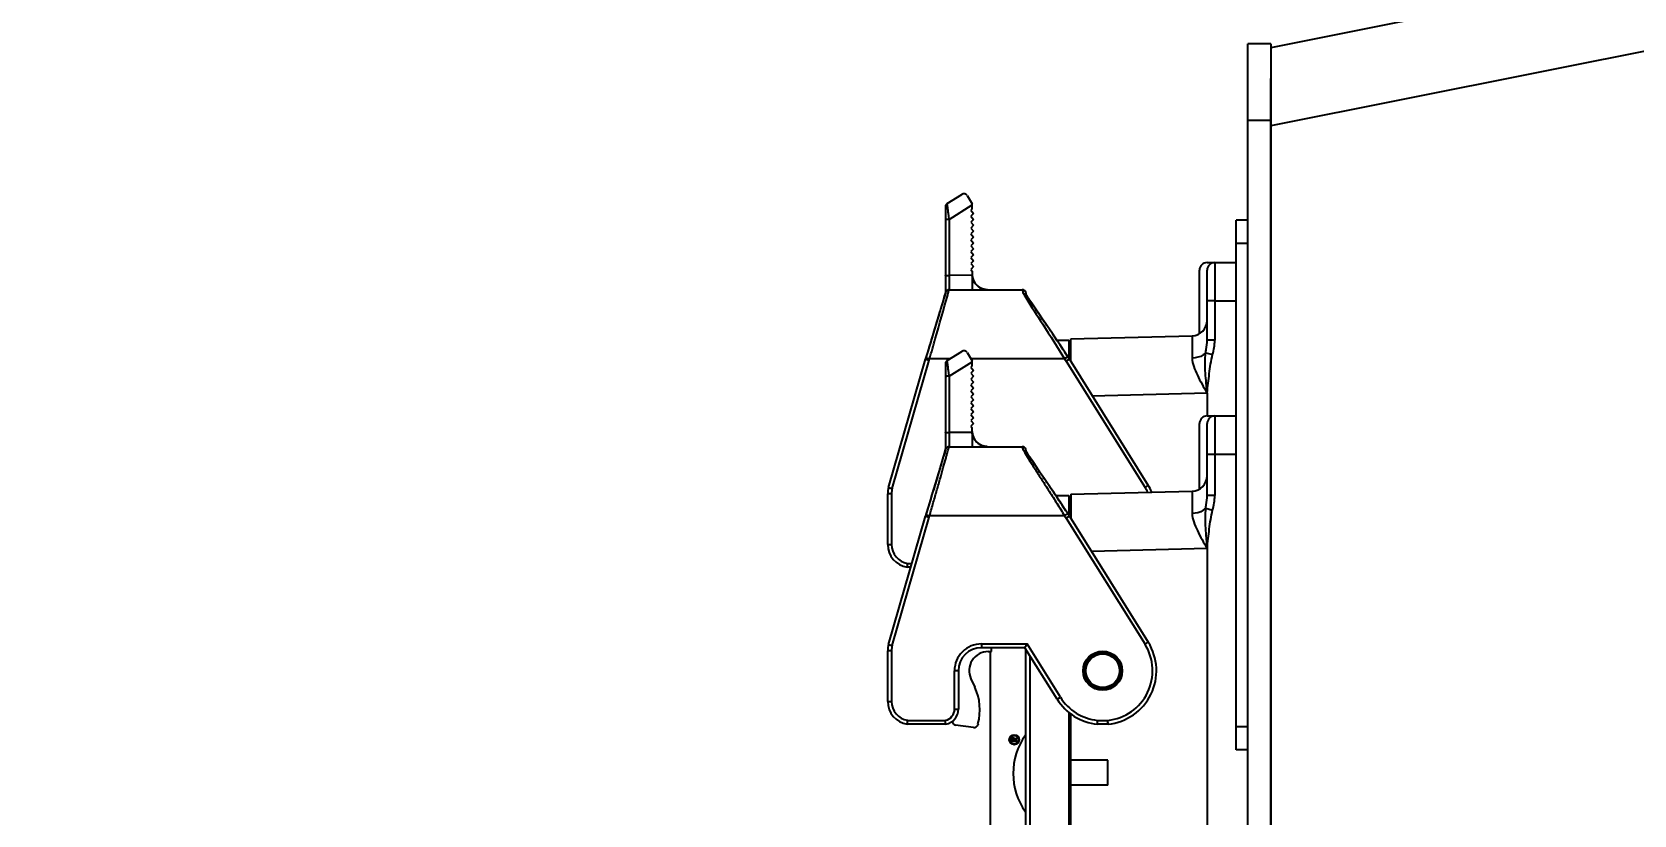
# Model space of a CAD drawing. Header units: millimetres. Extents: x 7426 to 8737, y 124 to 421.
# Drawn here: x 8481.41 to 8488.37, y 324.85 to 328.25 of the extents above; entities that cross this region are included whole.
import ezdxf

# ---------------------------------------------------------------- set-up
doc = ezdxf.new("R2010")
doc.units = ezdxf.units.MM
doc.layers.add('外形图', color=7, linetype='Continuous')
doc.layers.add('尺寸标注', color=7, linetype='Continuous')
doc.styles.add('微软雅黑', font='msyh.ttc')
doc.dimstyles.new('尺寸标注_1_30比例', dxfattribs={"dimtxt": 2.1, "dimasz": 1.7, "dimexe": 0.5, "dimexo": 0.4, "dimgap": 0.5, "dimtad": 1, "dimdec": 1, "dimlfac": 30, "dimdsep": 46, "dimtxsty": '微软雅黑', "dimcen": 0.09, "dimadec": 0, "dimazin": 0, "dimtp": 0.01, "dimtm": 0.01, "dimtfac": 1, "dimtdec": 1, "dimtofl": 0, "dimtmove": 0, "dimatfit": 3, "dimfxl": 1, "dimtolj": 1, "dimarcsym": 0})

# ---------------------------------------------------------------- blocks, each defined once
blk = doc.blocks.new('*D1303')
at = {"layer": 'Defpoints', "color": 0}
for p in [(8435.7561, 338.8456), (8500.291, 338.8456), (8489.7818, 322.1789)]:
    blk.add_point(p, dxfattribs=at)
at = {"layer": '尺寸标注', "color": 0, "linetype": 'Continuous', "lineweight": -2}
for p, q in [((8499.891, 338.8456), (8435.2561, 338.8456)), ((8435.7561, 323.8789), (8435.7561, 337.1456)), ((8489.3818, 322.1789), (8435.2561, 322.1789))]:
    blk.add_line(p, q, dxfattribs=at)
at = {"layer": '尺寸标注', "color": 0}
for points in [[(8436.0394, 337.1456), (8435.4728, 337.1456), (8435.7561, 338.8456)], [(8435.4728, 323.8789), (8436.0394, 323.8789), (8435.7561, 322.1789)]]:
    blk.add_solid(points, dxfattribs=at)
at = {"layer": '尺寸标注', "color": 0, "insert": (8433.0843, 330.5122), "char_height": 2.1, "attachment_point": 2, "rotation": 90, "style": '微软雅黑'}
blk.add_mtext('\\A1;\\A1;500', dxfattribs=at)
blk = doc.blocks.new('*D1312')
at = {"layer": 'Defpoints', "color": 0}
for p in [(8446.9497, 343.7077), (8494.6243, 305.4536), (8446.9497, 277.8046)]:
    blk.add_point(p, dxfattribs=at)
at = {"layer": '尺寸标注', "color": 0, "lineweight": -2}
for p, q in [((8446.9497, 343.3077), (8446.9497, 277.3046)), ((8494.6243, 305.0536), (8494.6243, 277.3046)), ((8492.9243, 277.8046), (8448.6497, 277.8046))]:
    blk.add_line(p, q, dxfattribs=at)
at = {"layer": '尺寸标注', "color": 0}
for points in [[(8448.6497, 278.088), (8448.6497, 277.5213), (8446.9497, 277.8046)], [(8492.9243, 277.5213), (8492.9243, 278.088), (8494.6243, 277.8046)]]:
    blk.add_solid(points, dxfattribs=at)
at = {"layer": '尺寸标注', "color": 0, "insert": (8470.787, 279.3953), "char_height": 2.1, "attachment_point": 5, "style": '微软雅黑'}
blk.add_mtext('\\A1;\\A1;1430', dxfattribs=at)

msp = doc.modelspace()

# ---------------------------------------------------------------- linework, layer by layer
at = {"layer": '外形图', "color": 0, "linetype": 'Continuous'}
for p, q in [((8488.3929, 328.4993), (8486.791, 328.1789)), ((8489.324, 328.3456), (8486.791, 327.839)), ((8486.691, 322.5289), (8486.691, 328.1956)), ((8486.791, 328.1956), (8486.691, 328.1956)), ((8486.791, 328.1956), (8486.791, 322.8456)), ((8486.791, 322.5122), (8486.791, 328.0456)), ((8486.791, 327.8622), (8486.691, 327.8622)), ((8485.3858, 327.5015), (8485.4495, 327.5414)), ((8485.4725, 327.5361), (8485.4946, 327.5006)), ((8485.4946, 327.4786), (8485.4946, 327.5006)), ((8485.3779, 327.4874), (8485.3779, 327.1141)), ((8485.3946, 327.4331), (8485.3925, 327.4501)), ((8485.3946, 327.4331), (8485.4946, 327.4956)), ((8485.3946, 327.4331), (8485.3946, 327.1272)), ((8485.4946, 327.4786), (8485.4879, 327.4725)), ((8485.4879, 327.4725), (8485.5007, 327.4586)), ((8485.5007, 327.4586), (8485.4879, 327.4468)), ((8485.4879, 327.4468), (8485.5007, 327.4329)), ((8485.5007, 327.4329), (8485.4879, 327.4212)), ((8485.4879, 327.4212), (8485.5007, 327.4072)), ((8485.5007, 327.4072), (8485.4879, 327.3955)), ((8485.4879, 327.3955), (8485.5007, 327.3816)), ((8485.5007, 327.3816), (8485.4879, 327.3698)), ((8485.4879, 327.3698), (8485.5007, 327.3559)), ((8486.641, 325.1289), (8486.641, 327.4289)), ((8486.691, 327.4289), (8486.641, 327.4289)), ((8485.5007, 327.3559), (8485.4879, 327.3442)), ((8485.4879, 327.3442), (8485.5007, 327.3302)), ((8485.5007, 327.3302), (8485.4879, 327.3185)), ((8485.4879, 327.3185), (8485.5007, 327.3046)), ((8485.5007, 327.3046), (8485.4879, 327.2928)), ((8485.4879, 327.2928), (8485.5007, 327.2789)), ((8486.691, 327.3289), (8486.641, 327.3289)), ((8485.5007, 327.2789), (8485.4879, 327.2672)), ((8485.4879, 327.2672), (8485.5007, 327.2532)), ((8485.5007, 327.2532), (8485.4879, 327.2415)), ((8485.4879, 327.2415), (8485.5007, 327.2276)), ((8485.5007, 327.2276), (8485.4879, 327.2158)), ((8486.5143, 327.2456), (8486.641, 327.2456)), ((8486.5477, 327.2456), (8486.5477, 326.9079)), ((8485.4946, 327.1904), (8485.3946, 327.1892)), ((8485.4879, 327.2158), (8485.4946, 327.2086)), ((8485.4946, 327.1896), (8485.4943, 327.1863)), ((8485.4946, 327.1892), (8485.4945, 327.1858)), ((8485.4945, 327.1858), (8485.4946, 327.1831)), ((8485.4946, 327.2086), (8485.4946, 327.1939)), ((8485.4953, 327.186), (8485.4948, 327.1904)), ((8485.4961, 327.1817), (8485.4953, 327.186)), ((8485.497, 327.1779), (8485.4958, 327.1831)), ((8485.4987, 327.1721), (8485.497, 327.1779)), ((8486.481, 326.9366), (8486.481, 327.2122)), ((8486.5143, 326.9079), (8486.5143, 327.2122)), ((8485.3695, 327.0851), (8485.3571, 327.0436)), ((8485.3735, 327.0988), (8485.3695, 327.0851)), ((8485.3779, 327.1141), (8485.3735, 327.0988)), ((8485.3852, 327.1244), (8485.3813, 327.1209)), ((8485.3904, 327.1267), (8485.3852, 327.1244)), ((8485.3882, 327.1049), (8485.3891, 327.1083)), ((8485.3945, 327.1272), (8485.3904, 327.1267)), ((8485.3945, 327.1272), (8485.7113, 327.1272)), ((8485.5253, 327.138), (8485.5235, 327.1392)), ((8485.5294, 327.1354), (8485.5265, 327.1372)), ((8485.7199, 327.1058), (8485.7271, 327.0934)), ((8485.7246, 327.1206), (8485.7207, 327.1243)), ((8485.3532, 327.0302), (8485.3442, 327)), ((8485.7589, 327.0605), (8485.7533, 327.0688)), ((8485.7681, 327.0468), (8485.7589, 327.0605)), ((8485.7896, 327.0152), (8485.7681, 327.0468)), ((8485.7975, 327.0035), (8485.7896, 327.0152)), ((8486.5477, 327.0789), (8486.5143, 327.0789)), ((8486.5477, 327.0788), (8486.641, 327.0788)), ((8485.3365, 326.9744), (8485.325, 326.9366)), ((8485.3442, 327), (8485.3365, 326.9744)), ((8485.843, 326.9367), (8485.7975, 327.0035)), ((8485.3091, 326.8843), (8485.2934, 326.832)), ((8485.8532, 326.9217), (8485.843, 326.9367)), ((8485.8636, 326.9061), (8485.8532, 326.9217)), ((8485.8618, 326.9089), (8485.9143, 326.9089)), ((8485.8743, 326.89), (8485.8636, 326.9061)), ((8485.8853, 326.8734), (8485.8743, 326.89)), ((8485.8965, 326.8562), (8485.8853, 326.8734)), ((8485.9143, 326.9089), (8485.9143, 326.8288)), ((8485.9227, 326.9139), (8486.4494, 326.9277)), ((8485.9227, 326.8156), (8485.9227, 326.9139)), ((8486.5477, 326.9079), (8486.5143, 326.9079)), ((8485.1315, 326.2679), (8485.2914, 326.8255)), ((8485.1476, 326.2633), (8485.3074, 326.8207)), ((8485.2914, 326.8255), (8485.2934, 326.832)), ((8485.2923, 326.8284), (8485.2914, 326.8255)), ((8485.2914, 326.8255), (8485.3074, 326.8207)), ((8485.2934, 326.832), (8485.2923, 326.8284)), ((8485.2938, 326.8336), (8485.2934, 326.832)), ((8485.2934, 326.832), (8485.3093, 326.8272)), ((8485.2991, 326.8511), (8485.2938, 326.8336)), ((8485.3074, 326.8207), (8485.3093, 326.8272)), ((8485.3975, 326.8272), (8485.3093, 326.8272)), ((8485.3779, 326.8057), (8485.3779, 326.4324)), ((8485.3858, 326.8199), (8485.4495, 326.8597)), ((8485.3946, 326.7514), (8485.4946, 326.8139)), ((8485.4725, 326.8544), (8485.4946, 326.819)), ((8485.8955, 326.8272), (8485.4894, 326.8272)), ((8485.4946, 326.797), (8485.4946, 326.819)), ((8485.9095, 326.8363), (8485.8955, 326.8272)), ((8485.8955, 326.8272), (8485.9023, 326.8167)), ((8485.9095, 326.8363), (8485.8965, 326.8562)), ((8485.9164, 326.8255), (8485.9023, 326.8167)), ((8485.9023, 326.8167), (8486.2447, 326.2687)), ((8485.9164, 326.8255), (8485.9095, 326.8363)), ((8485.9143, 326.8706), (8485.9227, 326.8706)), ((8485.9164, 326.8255), (8486.2589, 326.2775)), ((8486.5081, 326.8539), (8486.5384, 326.8454)), ((8485.3946, 326.7514), (8485.3925, 326.7683)), ((8485.3946, 326.7514), (8485.3946, 326.4456)), ((8485.4946, 326.797), (8485.4879, 326.7908)), ((8485.4879, 326.7908), (8485.5007, 326.7769)), ((8485.5007, 326.7769), (8485.4879, 326.7652)), ((8485.4879, 326.7652), (8485.5007, 326.7512)), ((8485.5007, 326.7512), (8485.4879, 326.7395)), ((8485.4879, 326.7395), (8485.5007, 326.7256)), ((8485.5007, 326.7256), (8485.4879, 326.7138)), ((8485.4879, 326.7138), (8485.5007, 326.6999)), ((8485.5007, 326.6999), (8485.4879, 326.6882)), ((8485.4879, 326.6882), (8485.5007, 326.6742)), ((8485.5007, 326.6742), (8485.4879, 326.6625)), ((8486.0159, 326.6663), (8486.5143, 326.6794)), ((8486.5143, 326.6794), (8486.5143, 326.5789)), ((8485.4879, 326.6625), (8485.5007, 326.6486)), ((8485.5007, 326.6486), (8485.4879, 326.6368)), ((8485.4879, 326.6368), (8485.5007, 326.6229)), ((8485.5007, 326.6229), (8485.4879, 326.6112)), ((8485.4879, 326.6112), (8485.5007, 326.5972)), ((8485.5007, 326.5972), (8485.4879, 326.5855)), ((8485.4879, 326.5855), (8485.5007, 326.5716)), ((8485.5007, 326.5716), (8485.4879, 326.5598)), ((8485.4879, 326.5598), (8485.5007, 326.5459)), ((8485.5007, 326.5459), (8485.4879, 326.5342)), ((8485.4879, 326.5342), (8485.4946, 326.5269)), ((8485.4946, 326.5076), (8485.4946, 326.5269)), ((8486.481, 326.2616), (8486.481, 326.5456)), ((8486.5143, 326.5789), (8486.641, 326.5789)), ((8486.5143, 326.2329), (8486.5143, 326.5456)), ((8486.5477, 326.5789), (8486.5477, 326.2329)), ((8485.4946, 326.5076), (8485.3946, 326.5076)), ((8485.4946, 326.5076), (8485.4945, 326.5053)), ((8485.4947, 326.5093), (8485.4946, 326.5122)), ((8485.4946, 326.5076), (8485.4946, 326.5041)), ((8485.4946, 326.5041), (8485.4946, 326.5016)), ((8485.5065, 326.4747), (8485.5044, 326.4781)), ((8485.5088, 326.4715), (8485.5065, 326.4747)), ((8485.5112, 326.4685), (8485.5087, 326.4717)), ((8485.3733, 326.4163), (8485.3689, 326.4013)), ((8485.3761, 326.426), (8485.3733, 326.4163)), ((8485.3779, 326.4324), (8485.3761, 326.426)), ((8485.3838, 326.4418), (8485.3806, 326.4382)), ((8485.3891, 326.4447), (8485.3838, 326.4418)), ((8485.3945, 326.4456), (8485.3891, 326.4447)), ((8485.3945, 326.4456), (8485.7113, 326.4456)), ((8485.5327, 326.4521), (8485.53, 326.4535)), ((8485.5382, 326.4498), (8485.5353, 326.4509)), ((8485.541, 326.4488), (8485.5381, 326.4498)), ((8485.725, 326.4385), (8485.7215, 326.4421)), ((8485.7557, 326.3837), (8485.7502, 326.3919)), ((8486.5477, 326.4122), (8486.5143, 326.4122)), ((8486.641, 326.4121), (8486.5477, 326.4121)), ((8485.3548, 326.3541), (8485.3426, 326.313)), ((8485.3569, 326.3612), (8485.3548, 326.3541)), ((8485.7616, 326.3748), (8485.7557, 326.3837)), ((8485.7715, 326.3602), (8485.7616, 326.3748)), ((8485.8115, 326.3012), (8485.7984, 326.3205)), ((8485.1315, 326.2679), (8485.1476, 326.2633)), ((8485.3426, 326.313), (8485.3339, 326.2843)), ((8485.8406, 326.2587), (8485.8115, 326.3012)), ((8485.851, 326.2433), (8485.8406, 326.2587)), ((8485.9227, 326.2389), (8486.4494, 326.2527)), ((8486.2447, 326.2687), (8486.2589, 326.2775)), ((8485.1277, 326.0206), (8485.1277, 326.2404)), ((8485.1443, 326.2404), (8485.1277, 326.2404)), ((8485.1443, 326.2404), (8485.1443, 326.0206)), ((8485.3033, 326.1833), (8485.2914, 326.1439)), ((8485.8617, 326.2274), (8485.851, 326.2433)), ((8485.8573, 326.2339), (8485.9143, 326.2339)), ((8485.8727, 326.2109), (8485.8617, 326.2274)), ((8485.8839, 326.1938), (8485.8727, 326.2109)), ((8485.8955, 326.1761), (8485.8839, 326.1938)), ((8485.9143, 326.2339), (8485.9143, 326.1471)), ((8485.9143, 326.1956), (8485.9227, 326.1956)), ((8485.9227, 326.2389), (8485.9227, 326.1339)), ((8486.5081, 326.1789), (8486.5384, 326.1704)), ((8486.5477, 326.2329), (8486.5143, 326.2329)), ((8485.1315, 325.5863), (8485.2914, 326.1439)), ((8485.1476, 325.5817), (8485.3074, 326.1391)), ((8485.2914, 326.1439), (8485.3074, 326.1391)), ((8485.2975, 326.1642), (8485.2934, 326.1503)), ((8485.2934, 326.1503), (8485.3093, 326.1456)), ((8485.3074, 326.1391), (8485.3093, 326.1456)), ((8485.8955, 326.1456), (8485.3093, 326.1456)), ((8485.9095, 326.1546), (8485.8955, 326.1761)), ((8485.8955, 326.1456), (8485.9095, 326.1546)), ((8485.8955, 326.1456), (8485.9023, 326.135)), ((8485.9164, 326.1439), (8485.9023, 326.135)), ((8485.9023, 326.135), (8486.2447, 325.5871)), ((8485.9164, 326.1439), (8485.9095, 326.1546)), ((8485.9164, 326.1439), (8486.2589, 325.5959)), ((8485.1277, 326.0206), (8485.1443, 326.0206)), ((8486.0118, 325.9912), (8486.5143, 326.0044)), ((8486.5143, 326.0044), (8486.5143, 324.6189)), ((8485.2277, 325.9218), (8485.2122, 325.9218)), ((8485.2135, 325.9384), (8485.2325, 325.9384)), ((8485.1443, 325.5587), (8485.1277, 325.5587)), ((8485.1277, 325.3389), (8485.1277, 325.5587)), ((8485.1315, 325.5863), (8485.1476, 325.5817)), ((8485.1443, 325.5587), (8485.1443, 325.3389)), ((8485.5343, 325.5889), (8485.7326, 325.5889)), ((8485.5343, 325.5889), (8485.5343, 325.5722)), ((8485.7234, 325.5722), (8485.5343, 325.5722)), ((8485.5643, 325.5556), (8485.5777, 325.5556)), ((8485.5727, 325.5556), (8485.5727, 324.5022)), ((8485.5777, 325.5556), (8485.5777, 325.5722)), ((8485.8631, 325.3486), (8485.7234, 325.5722)), ((8485.7277, 324.4924), (8485.7277, 325.5653)), ((8485.8772, 325.3575), (8485.7326, 325.5889)), ((8486.2447, 325.587), (8486.2589, 325.5959)), ((8485.7446, 325.5383), (8485.7446, 324.5195)), ((8485.4343, 325.4722), (8485.4177, 325.4722)), ((8485.4177, 325.3056), (8485.4177, 325.4722)), ((8485.4343, 325.4722), (8485.4343, 325.3056)), ((8485.4888, 325.437), (8485.5058, 325.4006)), ((8485.8631, 325.3486), (8485.8772, 325.3574)), ((8485.1277, 325.3389), (8485.1443, 325.3389)), ((8485.4177, 325.3056), (8485.4343, 325.3056)), ((8485.9143, 325.2915), (8485.9143, 324.7663)), ((8485.9227, 324.7731), (8485.9227, 325.2846)), ((8485.3803, 325.2401), (8485.2122, 325.2401)), ((8485.2135, 325.2568), (8485.3786, 325.2568)), ((8485.5004, 325.2257), (8485.4221, 325.2361)), ((8485.5197, 325.2416), (8485.5187, 325.2379)), ((8486.0847, 325.2401), (8486.0373, 325.2401)), ((8486.0382, 325.2568), (8486.0838, 325.2568)), ((8486.691, 325.2289), (8486.641, 325.2289)), ((8485.6658, 325.1662), (8485.6658, 325.1745)), ((8485.6891, 325.1662), (8485.6658, 325.1662)), ((8485.6691, 325.1695), (8485.6691, 325.1745)), ((8485.6758, 325.1695), (8485.6691, 325.1695)), ((8485.6758, 325.1745), (8485.6758, 325.1695)), ((8485.6789, 325.1761), (8485.6891, 325.1812)), ((8485.6891, 325.1774), (8485.6791, 325.1724)), ((8485.6791, 325.1724), (8485.6791, 325.1695)), ((8485.6791, 325.1695), (8485.6891, 325.1695)), ((8485.6891, 325.1812), (8485.6891, 325.1774)), ((8485.6891, 325.1695), (8485.6891, 325.1662)), ((8485.7277, 325.1924), (8485.7256, 325.1924)), ((8486.0827, 325.0831), (8485.9227, 325.0831)), ((8486.0827, 324.9747), (8486.0827, 325.0831)), ((8486.691, 325.1289), (8486.641, 325.1289)), ((8486.0827, 324.9747), (8485.9227, 324.9747)), ((8485.7256, 324.8591), (8485.7277, 324.8591))]:
    msp.add_line(p, q, dxfattribs=at)
for points in [[(8485.4943, 327.1863), (8485.4933, 327.1832), (8485.4931, 327.1828)], [(8485.4984, 327.173), (8485.4971, 327.1773), (8485.4961, 327.1817)], [(8485.5267, 327.1371), (8485.5237, 327.139), (8485.521, 327.141), (8485.5183, 327.1431), (8485.5156, 327.1455), (8485.5131, 327.1481), (8485.5106, 327.1509), (8485.5082, 327.1539), (8485.5059, 327.1572), (8485.5038, 327.1607), (8485.5018, 327.1646), (8485.5, 327.1687), (8485.4984, 327.173)], [(8485.5026, 327.163), (8485.5006, 327.1672), (8485.4987, 327.1721)], [(8485.5088, 327.1532), (8485.5066, 327.1562), (8485.5045, 327.1595), (8485.5026, 327.163)], [(8485.3813, 327.1209), (8485.3793, 327.1177), (8485.3785, 327.1159), (8485.3781, 327.1146), (8485.3779, 327.1141)], [(8485.5521, 327.1279), (8485.5497, 327.1283), (8485.5473, 327.1288), (8485.5449, 327.1293), (8485.5424, 327.13), (8485.5399, 327.1308), (8485.5373, 327.1318), (8485.5346, 327.1329), (8485.5319, 327.1341), (8485.5292, 327.1356)], [(8485.5436, 327.1297), (8485.5408, 327.1305), (8485.5379, 327.1315), (8485.5351, 327.1327), (8485.5322, 327.134), (8485.5294, 327.1354)], [(8485.5544, 327.1276), (8485.5518, 327.128), (8485.5491, 327.1284), (8485.5464, 327.129), (8485.5436, 327.1297)], [(8485.5609, 327.1272), (8485.5606, 327.1272), (8485.5591, 327.1273), (8485.5568, 327.1274), (8485.5543, 327.1276)], [(8485.5613, 327.1272), (8485.561, 327.1272), (8485.5602, 327.1272), (8485.5586, 327.1273), (8485.5566, 327.1274)], [(8485.7207, 327.1243), (8485.7155, 327.1267), (8485.7113, 327.1272)], [(8485.7276, 327.1144), (8485.7268, 327.1168), (8485.7246, 327.1206)], [(8485.7335, 327.1003), (8485.7323, 327.1023), (8485.7313, 327.1042), (8485.7305, 327.1058), (8485.7298, 327.1073), (8485.7293, 327.1085), (8485.7289, 327.1096), (8485.7286, 327.1104), (8485.7283, 327.111), (8485.7282, 327.1116), (8485.7281, 327.112), (8485.728, 327.1122), (8485.728, 327.1125), (8485.7279, 327.1126), (8485.7279, 327.1129), (8485.7278, 327.1133), (8485.7276, 327.1144)], [(8485.7533, 327.0688), (8485.7483, 327.0765), (8485.7459, 327.0801), (8485.7437, 327.0836), (8485.7416, 327.0868), (8485.7397, 327.0899), (8485.7379, 327.0928), (8485.7363, 327.0955), (8485.7348, 327.098), (8485.7335, 327.1003)], [(8485.3571, 327.0436), (8485.3552, 327.037), (8485.3532, 327.0302)], [(8485.325, 326.9366), (8485.3189, 326.9163), (8485.3091, 326.8843)], [(8485.4945, 326.5053), (8485.4936, 326.5022), (8485.4932, 326.5013)], [(8485.4964, 326.4988), (8485.4954, 326.5039), (8485.4947, 326.5093), (8485.4947, 326.5093)], [(8485.4959, 326.5008), (8485.4952, 326.5049), (8485.4947, 326.5093)], [(8485.4979, 326.4928), (8485.4968, 326.4968), (8485.4959, 326.5008)], [(8485.499, 326.4897), (8485.4976, 326.494), (8485.4964, 326.4988)], [(8485.5025, 326.4815), (8485.5008, 326.4851), (8485.4992, 326.4889), (8485.4979, 326.4928)], [(8485.5044, 326.478), (8485.5024, 326.4817), (8485.5006, 326.4856), (8485.499, 326.4897)], [(8485.5354, 326.4509), (8485.5325, 326.4522), (8485.5296, 326.4537), (8485.5268, 326.4553), (8485.524, 326.4571), (8485.5213, 326.4591), (8485.5186, 326.4612), (8485.516, 326.4635), (8485.5134, 326.4661), (8485.511, 326.4688)], [(8485.5138, 326.4657), (8485.5137, 326.4657), (8485.5112, 326.4685)], [(8485.53, 326.4535), (8485.5272, 326.455), (8485.5245, 326.4568), (8485.5217, 326.4587), (8485.519, 326.4609), (8485.5163, 326.4632), (8485.5161, 326.4634)], [(8485.3689, 326.4013), (8485.366, 326.3917), (8485.3569, 326.3612)], [(8485.3806, 326.4382), (8485.3791, 326.4355), (8485.3784, 326.4339), (8485.378, 326.4327), (8485.3779, 326.4324)], [(8485.5447, 326.4477), (8485.5432, 326.4481), (8485.5407, 326.4489)], [(8485.5611, 326.4456), (8485.5606, 326.4456), (8485.5591, 326.4456), (8485.5568, 326.4457), (8485.5543, 326.446), (8485.5518, 326.4463), (8485.5492, 326.4467), (8485.5465, 326.4473), (8485.5438, 326.448), (8485.541, 326.4488)], [(8485.7215, 326.4421), (8485.7168, 326.4446), (8485.7113, 326.4456)], [(8485.7276, 326.4325), (8485.7269, 326.4349), (8485.725, 326.4385)], [(8485.7279, 326.4309), (8485.7278, 326.4316), (8485.7276, 326.4325)], [(8485.7329, 326.4196), (8485.7318, 326.4216), (8485.7309, 326.4234), (8485.7301, 326.425), (8485.7295, 326.4264), (8485.729, 326.4275), (8485.7287, 326.4284), (8485.7284, 326.4292), (8485.7282, 326.4298), (8485.7281, 326.4302), (8485.728, 326.4305), (8485.728, 326.4308), (8485.7279, 326.4309)], [(8485.7502, 326.3919), (8485.7453, 326.3994), (8485.7431, 326.4029), (8485.741, 326.4062), (8485.739, 326.4093), (8485.7373, 326.4122), (8485.7356, 326.4149), (8485.7342, 326.4174), (8485.7329, 326.4196)], [(8485.7984, 326.3205), (8485.7902, 326.3326), (8485.7715, 326.3602)], [(8485.3339, 326.2843), (8485.3211, 326.2418), (8485.3176, 326.2306), (8485.3033, 326.1833)]]:
    msp.add_lwpolyline(points, dxfattribs=at)
for centre, radius in [((8486.061, 325.4722), 0.085), ((8486.061, 325.4722), 0.08), ((8486.061, 325.4722), 0.0733), ((8485.6773, 325.1727), 0.0217), ((8485.6773, 325.1727), 0.0183)]:
    msp.add_circle(centre, radius, dxfattribs=at)
at = {"layer": '外形图', "color": 0}
msp.add_arc((8500.291, 338.8456), 53.7667, 295, 170, dxfattribs=at)
at = {"layer": '外形图', "color": 0, "linetype": 'Continuous'}
for centre, radius, start, end in [((8485.3946, 327.4874), 0.0167, 122, 180), ((8485.4583, 327.5272), 0.0167, 32, 122), ((8486.5143, 327.2122), 0.0333, 90, 180), ((8486.5477, 327.2122), 0.0333, 90, 180), ((8485.5613, 327.1939), 0.0667, 180, 183.03746), ((8485.5613, 327.1939), 0.0667, 184.04918, 269.99973), ((8485.3941, 327.1109), 0.0162, 129.67748, 136.65345), ((8485.3947, 327.1103), 0.017, 117.00379, 129.66745), ((8485.3944, 327.1108), 0.0164, 108.44886, 117.04584), ((8485.3945, 327.1104), 0.0168, 90.04938, 108.37309), ((8485.7113, 327.1105), 0.0168, 77.20412, 89.95477), ((8485.7114, 327.1107), 0.0165, 70.77386, 77.22581), ((8485.7115, 327.111), 0.0162, 67.56529, 70.76189), ((8485.7113, 327.1106), 0.0167, 62.04662, 67.54529), ((8485.7112, 327.1103), 0.017, 49.12027, 62.0746), ((8485.9063, 327.2077), 0.2124, 208.30797, 208.67882), ((8485.7117, 327.1109), 0.0161, 41.22246, 49.08323), ((8486.4477, 326.9943), 0.0667, 271.50012, 0), ((8514.5397, 318.0204), 30.545, 163.06423, 163.19568), ((8485.3946, 326.8057), 0.0167, 122, 180), ((8485.4583, 326.8456), 0.0167, 32, 122), ((8486.5143, 326.5456), 0.0333, 90, 180), ((8486.5477, 326.5456), 0.0333, 90, 180), ((8485.5613, 326.5122), 0.0667, 180.02274, 270), ((8485.3941, 326.4293), 0.0161, 133.33779, 138.45573), ((8485.3945, 326.4289), 0.0166, 111.05935, 118.80005), ((8485.7114, 326.4291), 0.0165, 63.147, 69.41231), ((8485.7112, 326.4286), 0.017, 48.90492, 63.1786), ((8485.7117, 326.4293), 0.0161, 42.40738, 48.8617), ((8485.7111, 326.4287), 0.017, 25.53384, 42.34837), ((8485.7116, 326.429), 0.0164, 22.87975, 25.5188), ((8486.4477, 326.3193), 0.0667, 271.50032, 0), ((8485.2277, 326.2404), 0.1, 164, 180), ((8485.2277, 326.2404), 0.0833, 164, 180), ((8486.061, 326.1539), 0.2167, 25.75169, 32.01061), ((8486.061, 326.1539), 0.2333, 23.96114, 32), ((8518.2027, 316.2295), 34.3723, 163.0715, 163.1999), ((8485.2277, 326.0206), 0.1, 180, 261.1013), ((8485.2277, 326.0206), 0.0833, 179.99847, 260.2505), ((8485.2277, 325.5587), 0.1, 164, 180), ((8485.2277, 325.5587), 0.0833, 164, 179.99922), ((8485.5343, 325.4722), 0.1167, 89.99053, 180.00963), ((8485.5343, 325.4722), 0.1, 90, 180), ((8485.5643, 325.4722), 0.0833, 90, 205), ((8486.061, 325.4722), 0.2167, 276.03572, 32.0197), ((8486.061, 325.4722), 0.2333, 275.82241, 32), ((8485.2943, 325.3019), 0.2333, 345, 25), ((8486.061, 325.4722), 0.2333, 212, 264.17777), ((8486.061, 325.4722), 0.2167, 211.98612, 263.96157), ((8485.2277, 325.3389), 0.1, 180, 261.1013), ((8485.2277, 325.3389), 0.0833, 179.99688, 260.25056), ((8485.3677, 325.3056), 0.05, 282.59692, 0.00565), ((8485.3677, 325.3056), 0.0667, 280.90412, 0), ((8485.4243, 325.2527), 0.0167, 180, 262.4), ((8485.5026, 325.2422), 0.0167, 262.4, 345), ((8485.6724, 325.1745), 0.00667, 13.61402, 180), ((8485.6724, 325.1745), 0.00333, 0, 180), ((8485.9609, 325.0257), 0.2883, 144.68757, 215.31243)]:
    msp.add_arc(centre, radius, start, end, dxfattribs=at)
for points, knots in [([(8485.3925, 327.4501), (8485.3917, 327.4566), (8485.3902, 327.4686), (8485.3885, 327.4829), (8485.3871, 327.4919), (8485.3867, 327.4973), (8485.3858, 327.4991), (8485.3861, 327.5017), (8485.3858, 327.5015)], [0, 0, 0, 0, 0.379764, 0.699304, 0.8252, 0.920428, 0.979893, 1, 1, 1, 1]), ([(8485.3946, 327.4331), (8485.3907, 327.4331), (8485.3848, 327.4332), (8485.3804, 327.4323), (8485.3779, 327.4323), (8485.3779, 327.4319)], [0, 0, 0, 0, 0.703116, 0.925693, 1, 1, 1, 1]), ([(8485.3779, 327.1881), (8485.3779, 327.1885), (8485.3804, 327.1885), (8485.3849, 327.1894), (8485.3907, 327.1892), (8485.3946, 327.1892)], [0, 0, 0, 0, 0.080183, 0.29683, 1, 1, 1, 1]), ([(8485.4946, 327.1831), (8485.4947, 327.1758), (8485.4945, 327.1625), (8485.4945, 327.1467), (8485.4947, 327.1371), (8485.4943, 327.1316), (8485.495, 327.1295), (8485.4943, 327.1272), (8485.4947, 327.1272)], [0, 0, 0, 0, 0.393085, 0.71573, 0.837189, 0.926734, 0.981573, 1, 1, 1, 1]), ([(8485.3093, 326.8272), (8485.3175, 326.856), (8485.344, 326.9484), (8485.3704, 327.041), (8485.3882, 327.1049)], [0, 0, 0, 0, 0.310619, 1, 1, 1, 1]), ([(8485.3778, 327.1109), (8485.3772, 327.1117), (8485.3757, 327.103), (8485.373, 327.0977), (8485.3679, 327.0783), (8485.361, 327.0565), (8485.3525, 327.0275), (8485.3386, 326.981), (8485.3273, 326.944), (8485.3194, 326.9181)], [0, 0, 0, 0, 0.014846, 0.066531, 0.15417, 0.27473, 0.424042, 0.597727, 1, 1, 1, 1]), ([(8485.3891, 327.1083), (8485.3899, 327.111), (8485.3912, 327.1156), (8485.3926, 327.122), (8485.3939, 327.1248), (8485.394, 327.1272), (8485.3945, 327.1272)], [0, 0, 0, 0, 0.432493, 0.744339, 0.933075, 1, 1, 1, 1]), ([(8485.7113, 327.1272), (8485.7118, 327.1272), (8485.7112, 327.1244), (8485.713, 327.1216), (8485.7151, 327.1146), (8485.7177, 327.1099), (8485.7193, 327.107)], [0, 0, 0, 0, 0.060447, 0.242368, 0.554062, 1, 1, 1, 1]), ([(8485.7271, 327.0934), (8485.7504, 327.0542), (8485.8085, 326.9667), (8485.8645, 326.8778), (8485.8955, 326.8272)], [0, 0, 0, 0, 0.434741, 1, 1, 1, 1]), ([(8485.9095, 326.8363), (8485.8984, 326.8534), (8485.8764, 326.887), (8485.8436, 326.9359), (8485.8122, 326.9815), (8485.7838, 327.0226), (8485.7624, 327.0535), (8485.7481, 327.0746), (8485.7398, 327.0875), (8485.7338, 327.0968), (8485.73, 327.1055), (8485.7286, 327.1074), (8485.7281, 327.1111), (8485.728, 327.1108)], [0, 0, 0, 0, 0.185629, 0.366167, 0.536094, 0.689805, 0.821776, 0.877112, 0.923488, 0.959309, 0.983649, 0.996795, 1, 1, 1, 1]), ([(8486.4494, 326.9277), (8486.45, 326.9277), (8486.4488, 326.9242), (8486.45, 326.9206), (8486.4494, 326.9119), (8486.4496, 326.9012), (8486.4495, 326.8871), (8486.4495, 326.8632), (8486.4494, 326.844), (8486.4493, 326.8304)], [0, 0, 0, 0, 0.016909, 0.067042, 0.149525, 0.263474, 0.407749, 0.580198, 1, 1, 1, 1]), ([(8486.5081, 326.8539), (8486.5091, 326.8585), (8486.5125, 326.8763), (8486.5143, 326.8945), (8486.5143, 326.9079)], [0, 0, 0, 0, 0.258129, 1, 1, 1, 1]), ([(8485.3925, 326.7683), (8485.3917, 326.7749), (8485.3902, 326.7868), (8485.3885, 326.8012), (8485.3871, 326.8102), (8485.3867, 326.8156), (8485.3858, 326.8174), (8485.3861, 326.82), (8485.3858, 326.8199)], [0, 0, 0, 0, 0.379666, 0.6992, 0.825124, 0.920389, 0.979882, 1, 1, 1, 1]), ([(8486.4493, 326.8304), (8486.4486, 326.818), (8486.4557, 326.792), (8486.4778, 326.7416), (8486.4995, 326.7044), (8486.5143, 326.6794)], [0, 0, 0, 0, 0.225041, 0.473003, 1, 1, 1, 1]), ([(8486.5081, 326.8539), (8486.5053, 326.8502), (8486.4889, 326.8356), (8486.4661, 326.8306), (8486.4493, 326.8304)], [0, 0, 0, 0, 0.219776, 1, 1, 1, 1]), ([(8486.5144, 326.6794), (8486.5116, 326.7078), (8486.5067, 326.7657), (8486.5037, 326.8246), (8486.5081, 326.8539)], [0, 0, 0, 0, 0.490433, 1, 1, 1, 1]), ([(8486.5143, 326.6794), (8486.5175, 326.7072), (8486.5238, 326.7626), (8486.5308, 326.8185), (8486.5384, 326.8454)], [0, 0, 0, 0, 0.500023, 1, 1, 1, 1]), ([(8485.3946, 326.7514), (8485.3925, 326.7514), (8485.3887, 326.7513), (8485.3832, 326.7513), (8485.3804, 326.7507), (8485.3779, 326.7507), (8485.3779, 326.7503)], [0, 0, 0, 0, 0.365863, 0.703144, 0.9257, 1, 1, 1, 1]), ([(8485.3779, 326.5064), (8485.3779, 326.5069), (8485.3804, 326.5068), (8485.3831, 326.5074), (8485.3886, 326.5075), (8485.3925, 326.5076), (8485.3946, 326.5076)], [0, 0, 0, 0, 0.080175, 0.296802, 0.619605, 1, 1, 1, 1]), ([(8485.4946, 326.5016), (8485.4947, 326.4942), (8485.4945, 326.4809), (8485.4945, 326.4651), (8485.4947, 326.4554), (8485.4943, 326.45), (8485.495, 326.4478), (8485.4943, 326.4455), (8485.4947, 326.4456)], [0, 0, 0, 0, 0.392712, 0.715517, 0.837062, 0.926677, 0.981559, 1, 1, 1, 1]), ([(8485.3093, 326.1456), (8485.3147, 326.1647), (8485.3255, 326.2022), (8485.3412, 326.2569), (8485.3557, 326.3077), (8485.3684, 326.3527), (8485.3776, 326.3858), (8485.3839, 326.4079), (8485.3875, 326.421), (8485.3904, 326.431), (8485.3922, 326.4389), (8485.3938, 326.4424), (8485.3939, 326.4456), (8485.3945, 326.4456)], [0, 0, 0, 0, 0.19112, 0.375733, 0.547331, 0.699434, 0.825765, 0.877531, 0.920822, 0.955036, 0.979771, 0.994743, 1, 1, 1, 1]), ([(8485.3778, 326.4292), (8485.3772, 326.43), (8485.3757, 326.4214), (8485.373, 326.4161), (8485.3679, 326.3969), (8485.3611, 326.3753), (8485.3527, 326.3465), (8485.3389, 326.3004), (8485.3277, 326.2636), (8485.3199, 326.2379)], [0, 0, 0, 0, 0.014814, 0.066419, 0.153955, 0.274422, 0.423681, 0.597382, 1, 1, 1, 1]), ([(8485.7113, 326.4456), (8485.7119, 326.4456), (8485.7114, 326.4433), (8485.7124, 326.4414), (8485.7137, 326.4365), (8485.7174, 326.4288), (8485.7237, 326.4172), (8485.7323, 326.403), (8485.7428, 326.3863), (8485.7547, 326.3675), (8485.7729, 326.3392), (8485.7977, 326.3005), (8485.8295, 326.2514), (8485.8624, 326.1993), (8485.8844, 326.1636), (8485.8955, 326.1456)], [0, 0, 0, 0, 0.005088, 0.011468, 0.020533, 0.047106, 0.084814, 0.132474, 0.188709, 0.252212, 0.321864, 0.47555, 0.643184, 0.819454, 1, 1, 1, 1]), ([(8485.9095, 326.1546), (8485.8984, 326.1717), (8485.8764, 326.2054), (8485.8436, 326.2543), (8485.8122, 326.2998), (8485.7838, 326.341), (8485.7624, 326.3718), (8485.7481, 326.3929), (8485.7398, 326.4059), (8485.7338, 326.4152), (8485.73, 326.4238), (8485.7286, 326.4258), (8485.7281, 326.4295), (8485.728, 326.4291)], [0, 0, 0, 0, 0.185629, 0.366167, 0.536094, 0.689805, 0.821776, 0.877112, 0.923488, 0.959309, 0.983649, 0.996795, 1, 1, 1, 1]), ([(8486.4494, 326.2527), (8486.45, 326.2527), (8486.4488, 326.2492), (8486.45, 326.2456), (8486.4494, 326.2369), (8486.4496, 326.2262), (8486.4495, 326.2121), (8486.4495, 326.1882), (8486.4494, 326.169), (8486.4493, 326.1554)], [0, 0, 0, 0, 0.016914, 0.067051, 0.149536, 0.263485, 0.407759, 0.580206, 1, 1, 1, 1]), ([(8486.5081, 326.1789), (8486.5053, 326.1752), (8486.4889, 326.1606), (8486.4661, 326.1556), (8486.4493, 326.1554)], [0, 0, 0, 0, 0.219779, 1, 1, 1, 1]), ([(8486.5081, 326.1789), (8486.5059, 326.1648), (8486.5051, 326.1357), (8486.5068, 326.0921), (8486.5098, 326.0554), (8486.5121, 326.026), (8486.5144, 326.0113), (8486.5143, 326.0039)], [0, 0, 0, 0, 0.244773, 0.495029, 0.747151, 0.873557, 1, 1, 1, 1]), ([(8486.5081, 326.1789), (8486.5091, 326.1835), (8486.5125, 326.2013), (8486.5143, 326.2195), (8486.5143, 326.2329)], [0, 0, 0, 0, 0.258129, 1, 1, 1, 1]), ([(8486.4493, 326.1554), (8486.4487, 326.143), (8486.4557, 326.117), (8486.4778, 326.0666), (8486.4995, 326.0294), (8486.5143, 326.0044)], [0, 0, 0, 0, 0.224899, 0.472889, 1, 1, 1, 1]), ([(8486.5143, 326.0044), (8486.5156, 326.0183), (8486.5192, 326.0461), (8486.525, 326.1017), (8486.5318, 326.1432), (8486.5384, 326.1704)], [0, 0, 0, 0, 0.250068, 0.500143, 1, 1, 1, 1]), ([(8485.2122, 325.9218), (8485.2123, 325.9222), (8485.2136, 325.9276), (8485.2131, 325.9333), (8485.2135, 325.9384)], [0, 0, 0, 0, 0.078009, 1, 1, 1, 1]), ([(8485.7234, 325.5722), (8485.7236, 325.5727), (8485.7264, 325.5784), (8485.7298, 325.5838), (8485.7326, 325.5889)], [0, 0, 0, 0, 0.088359, 1, 1, 1, 1]), ([(8485.2122, 325.2401), (8485.2123, 325.2405), (8485.2136, 325.2459), (8485.2131, 325.2516), (8485.2135, 325.2568)], [0, 0, 0, 0, 0.077932, 1, 1, 1, 1]), ([(8485.3803, 325.2401), (8485.3801, 325.2405), (8485.3785, 325.2459), (8485.3791, 325.2516), (8485.3786, 325.2568)], [0, 0, 0, 0, 0.079012, 1, 1, 1, 1]), ([(8486.0373, 325.2401), (8486.0374, 325.2405), (8486.038, 325.246), (8486.0379, 325.2516), (8486.0382, 325.2568)], [0, 0, 0, 0, 0.07651, 1, 1, 1, 1]), ([(8486.0847, 325.2401), (8486.0846, 325.2405), (8486.0837, 325.246), (8486.0841, 325.2516), (8486.0838, 325.2568)], [0, 0, 0, 0, 0.076998, 1, 1, 1, 1])]:
    msp.add_open_spline(points, degree=3, knots=knots, dxfattribs=at)
for points in [[(8485.3824, 327.122), (8485.3796, 327.1191), (8485.3779, 327.1149), (8485.3778, 327.1108)], [(8485.7267, 327.117), (8485.726, 327.1186), (8485.725, 327.1202), (8485.7238, 327.1216)], [(8485.728, 327.1108), (8485.728, 327.1129), (8485.7275, 327.115), (8485.7267, 327.117)], [(8486.5384, 326.8454), (8486.5441, 326.8657), (8486.5477, 326.8868), (8486.5477, 326.9079)], [(8485.3778, 326.4292), (8485.3779, 326.433), (8485.3795, 326.4371), (8485.382, 326.44)], [(8485.383, 326.441), (8485.3841, 326.442), (8485.3852, 326.4428), (8485.3865, 326.4435)], [(8485.3885, 326.4445), (8485.3904, 326.4452), (8485.3925, 326.4456), (8485.3945, 326.4456)], [(8485.7113, 326.4456), (8485.7133, 326.4456), (8485.7153, 326.4452), (8485.7172, 326.4445)], [(8486.5384, 326.1704), (8486.5441, 326.1907), (8486.5477, 326.2118), (8486.5477, 326.2329)]]:
    msp.add_open_spline(points, degree=3, dxfattribs=at)

# ---------------------------------------------------------------- dimensions: what is measured, and where the dimension line sits
at = {"layer": '尺寸标注'}
dim = msp.add_linear_dim(base=(8446.9497, 277.8046), p1=(8494.6243, 305.4536), p2=(8446.9497, 343.7077), text='\\A1;1430', dimstyle='尺寸标注_1_30比例', dxfattribs=at)
dim.commit()
dim.dimension.update_dxf_attribs({"geometry": '*D1312', "text_midpoint": (8470.787, 279.3953)})
at = {"layer": '尺寸标注', "color": 0, "linetype": 'Continuous'}
dim = msp.add_linear_dim(base=(8435.7561, 338.8456), p1=(8489.7818, 322.1789), p2=(8500.291, 338.8456), angle=90, text='\\A1;500', dimstyle='尺寸标注_1_30比例', dxfattribs=at)
dim.commit()
dim.dimension.update_dxf_attribs({"geometry": '*D1303', "text_midpoint": (8435.7561, 330.5122), "dimtype": 160})

doc.saveas('drawing.dxf')
